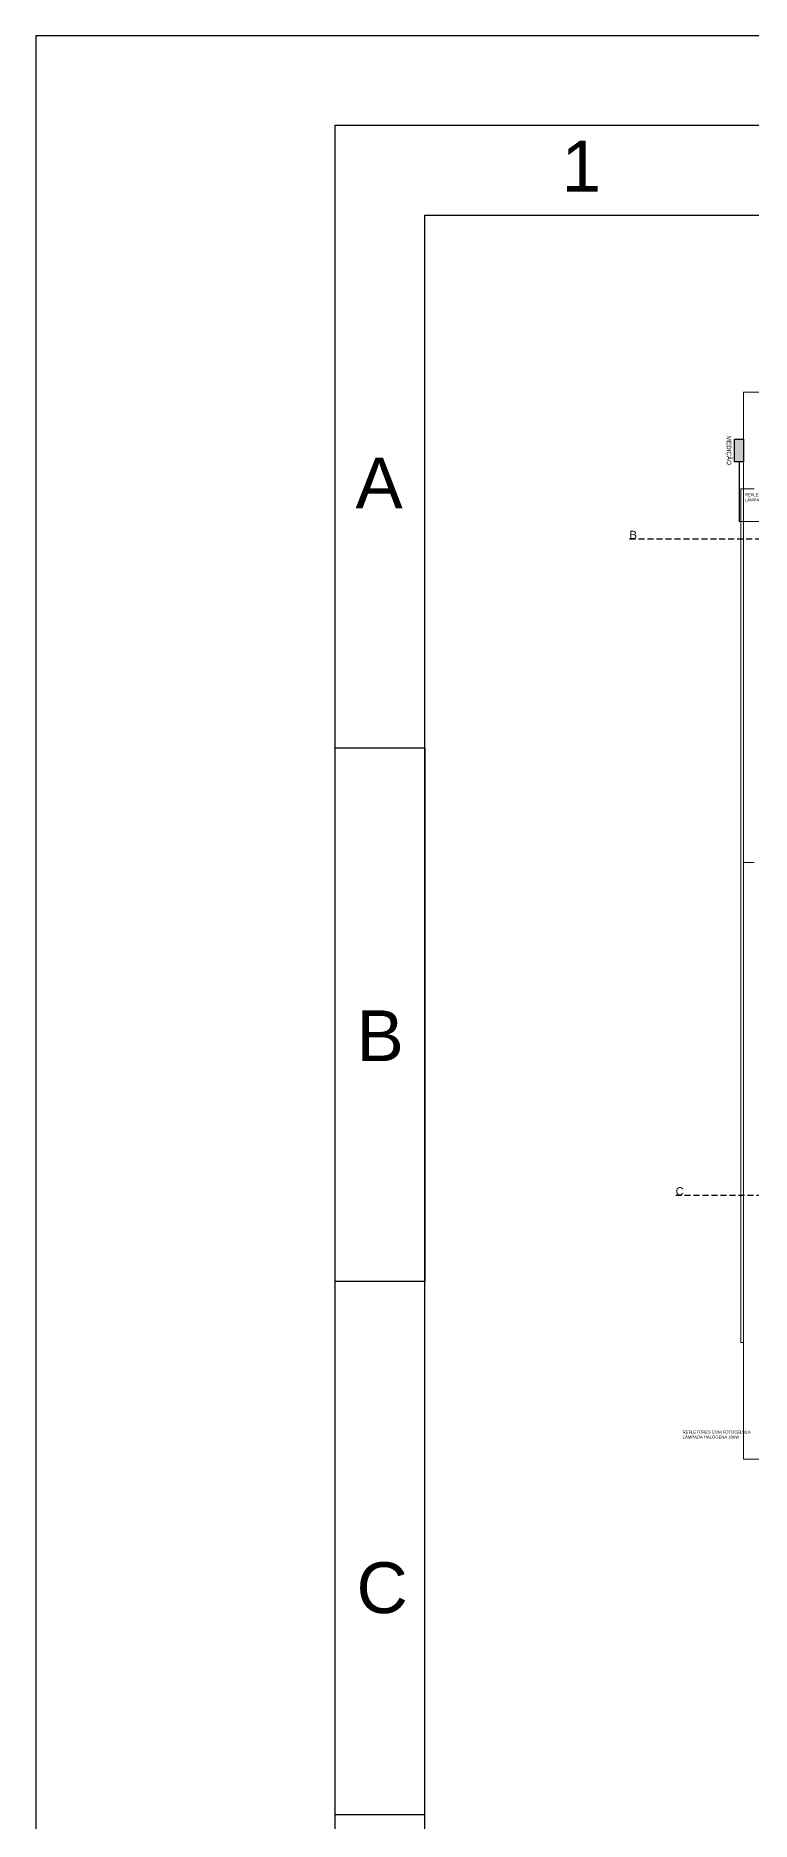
# Model space of a CAD drawing. Header units: millimetres. Extents: x 100 to 940, y 100 to 694.
# Drawn here: x 100 to 219.5, y 395.9 to 693.9 of the extents above; entities that cross this region are included whole.
import ezdxf

# ---------------------------------------------------------------- set-up
doc = ezdxf.new("R2010")
doc.units = ezdxf.units.MM
doc.linetypes.add('DASHED', pattern=[0.75, 0.5, -0.25])
for name, color, linetype, lineweight in [('Aço 1020', 6, 'Continuous', 9), ('COTAS', 5, 'Continuous', 5), ('PAREDE', 7, 'Continuous', 9)]:
    doc.layers.add(name, color=color, linetype=linetype, lineweight=lineweight)
doc.styles.add('Notes', font='arial.ttf', dxfattribs={"height": 3})
doc.styles.get("Standard").update_dxf_attribs({"font": 'arial.ttf'})

msp = doc.modelspace()

# ---------------------------------------------------------------- hatches: boundary and pattern name
h = msp.add_hatch(color=2)
h.dxf.hatch_style = 1
h.paths.add_polyline_path([(216.7, 622.83), (218.2, 622.83), (218.2, 626.58), (216.7, 626.58)])

# ---------------------------------------------------------------- linework, layer by layer
at = {"color": 2}
msp.add_line((217.45, 622.83), (217.45, 612.83), dxfattribs=at)
at = {"color": 2, "lineweight": 15}
msp.add_line((247.63, 612.83), (217.45, 612.83), dxfattribs=at)
at = {"color": 1, "linetype": 'DASHED', "ltscale": 2}
for p, q in [((199.15, 609.96), (410.08, 609.96)), ((206.86, 500.41), (414.1, 500.41))]:
    msp.add_line(p, q, dxfattribs=at)
for p, q in [((165, 575), (150, 575)), ((165, 486), (150, 486)), ((165, 397), (150, 397))]:
    msp.add_line(p, q)
at = {"color": 4}
msp.add_line((165, 575), (165, 486), dxfattribs=at)
for points in [[(100, 100), (940, 100), (940, 693.94), (100, 693.94)], [(150, 679), (925, 679), (925, 115), (150, 115)], [(165, 664), (730, 664), (730, 130), (165, 130)]]:
    msp.add_lwpolyline(points, close=True)
at = {"color": 2}
msp.add_lwpolyline([(216.7, 622.83), (216.7, 626.58), (218.2, 626.58), (218.2, 622.83)], close=True, dxfattribs=at)
at = {"layer": 'Aço 1020'}
msp.add_lwpolyline([(217.75, 618.3), (218.2, 618.3), (218.2, 475.8), (217.75, 475.8)], close=True, dxfattribs=at)
at = {"layer": 'PAREDE'}
for p, q in [((218.2, 456.33), (218.2, 634.45)), ((218.2, 634.45), (396.32, 634.45)), ((219.98, 618.3), (218.2, 618.3)), ((219.98, 555.95), (218.2, 555.95)), ((218.2, 516.41), (218.2, 494.15)), ((218.2, 456.33), (396.32, 456.33))]:
    msp.add_line(p, q, dxfattribs=at)

# ---------------------------------------------------------------- texts
at = {"style": 'Notes'}
for s, p in [('1', (187.8, 667.93)), ('A', (153.39, 615.03)), ('B', (153.57, 522.79)), ('C', (153.57, 430.66))]:
    msp.add_text(s, height=8.48, dxfattribs=at).set_placement(p)
at = {"layer": 'COTAS', "color": 2, "lineweight": 15, "insert": (216.15, 627.17), "char_height": 0.75, "attachment_point": 1, "rotation": 270}
msp.add_mtext_dynamic_manual_height_columns('MEDIÇÃO', width=1385.5134, gutter_width=0.75, heights=[0], dxfattribs=at)
at = {"layer": 'COTAS', "color": 5, "lineweight": 15, "char_height": 0.5, "attachment_point": 1}
for s, insert in [('REFLETOR COM FOTOCÉLULA\\PLÂMPADA HALÓGENA 100W', (218.44, 617.55)), ('REFLETORES COM FOTOCÉLULA\\PLÂMPADA HALÓGENA 100W', (208.04, 461.13))]:
    msp.add_mtext_dynamic_manual_height_columns(s, width=1385.5134, gutter_width=0.75, heights=[0], dxfattribs=dict(at, insert=insert))
at = {"layer": 'COTAS', "color": 1, "char_height": 1.34, "attachment_point": 1}
for s, insert in [('B', (199.15, 611.3)), ('C', (206.86, 501.75))]:
    msp.add_mtext_dynamic_manual_height_columns(s, width=1385.5134, gutter_width=0.75, heights=[0], dxfattribs=dict(at, insert=insert))

doc.saveas('drawing.dxf')
